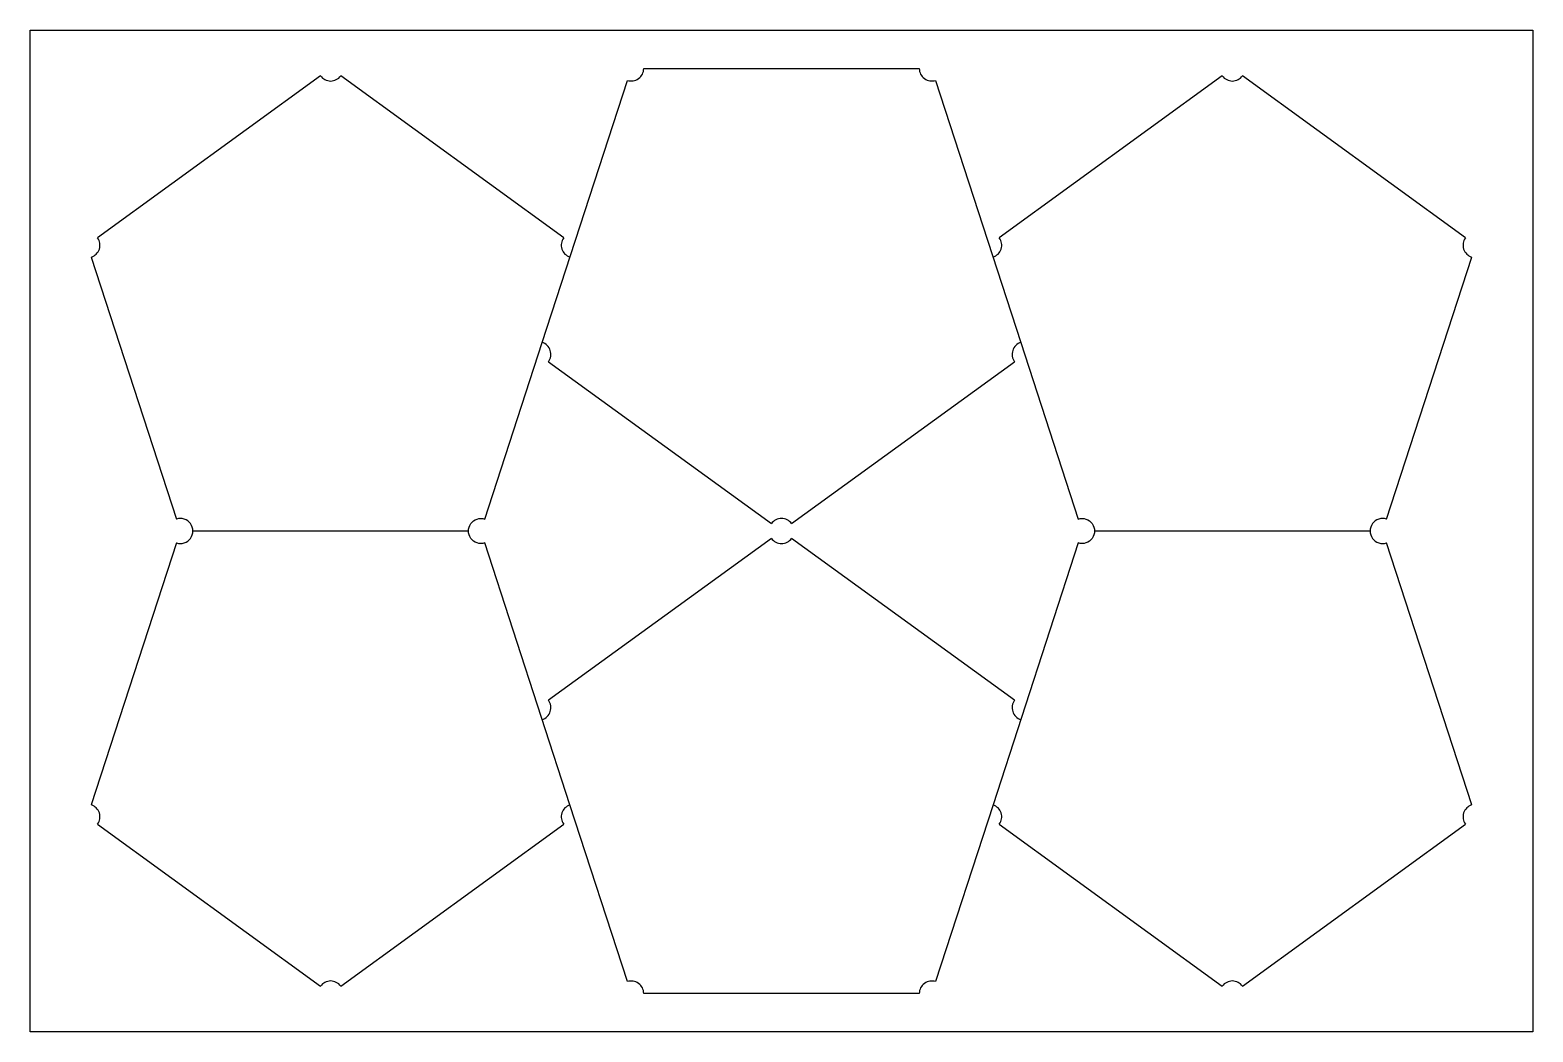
# Model space of a CAD drawing. Header units: millimetres. Extents: x -90 to 810, y -300 to 300.
import ezdxf

# ---------------------------------------------------------------- set-up
doc = ezdxf.new("R2010")
doc.units = ezdxf.units.MM
doc.layers.get('0').update_dxf_attribs({"linetype": 'CONTINUOUS'})

msp = doc.modelspace()

# ---------------------------------------------------------------- linework, layer by layer
for p, q in [((83.93, 272.58), (-49.56, 175.6)), ((229.56, 175.6), (96.07, 272.58)), ((623.93, 272.58), (490.44, 175.6)), ((769.56, 175.6), (636.07, 272.58)), ((-53.31, 164.06), (-2.32, 7.13)), ((722.32, 7.13), (773.31, 164.06)), ((220.44, 101.39), (353.93, 4.41)), ((366.07, 4.41), (499.56, 101.39)), ((172.5, 0), (7.5, 0)), ((-2.32, -7.13), (-53.31, -164.06)), ((353.93, -4.41), (220.44, -101.39)), ((499.56, -101.39), (366.07, -4.41)), ((712.5, 0), (547.5, 0)), ((773.31, -164.06), (722.32, -7.13)), ((-49.56, -175.6), (83.93, -272.58)), ((96.07, -272.58), (229.56, -175.6)), ((490.44, -175.6), (623.93, -272.58)), ((636.07, -272.58), (769.56, -175.6))]:
    msp.add_line(p, q)
msp.add_lwpolyline([(-90, 300), (810, 300), (810, -300), (-90, -300)], close=True)
msp.add_lwpolyline([(182.32, 7.13), (216.69, 112.93), (267.68, 269.86, 0.509525), (277.5, 276.99), (442.5, 276.99, 0.509525), (452.32, 269.86), (503.31, 112.93), (537.68, 7.13, -1.376382), (537.68, -7.13), (486.69, -164.06), (452.32, -269.86, 0.509525), (442.5, -276.99), (277.5, -276.99, 0.509525), (267.68, -269.86), (233.31, -164.06), (182.32, -7.13, -1.376382)], format="xyb", close=True)
for centre, start, end in [((90, 276.99), 216, 324), ((630, 276.99), 216, 324), ((-55.62, 171.19), -72, 36), ((235.62, 171.19), 144, 252), ((484.38, 171.19), -72, 36), ((775.62, 171.19), 144, 252), ((214.38, 105.8), -36, 72), ((505.62, 105.8), 108, 216), ((0, 0), -108, 108), ((360, 0), 36, 144), ((720, 0), 72, 288), ((360, 0), 216, 324), ((214.38, -105.8), -72, 36), ((505.62, -105.8), 144, 252), ((-55.62, -171.19), -36, 72), ((235.62, -171.19), 108, 216), ((484.38, -171.19), -36, 72), ((775.62, -171.19), 108, 216), ((90, -276.99), 36, 144), ((630, -276.99), 36, 144)]:
    msp.add_arc(centre, 7.5, start, end)

doc.saveas('drawing.dxf')
